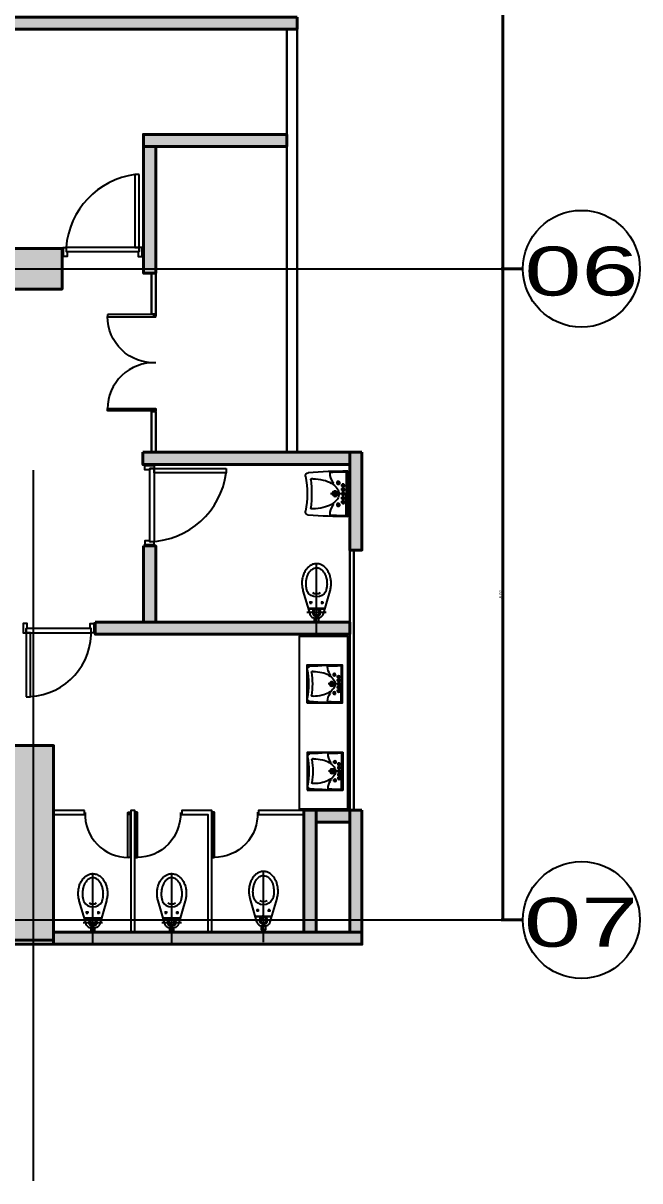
# Model space of a CAD drawing. Header units: millimetres. Extents: x -967 to 876, y -355 to 681.
# Drawn here: x 180.4 to 188, y -233.67 to -219.41 of the extents above; entities that cross this region are included whole.
import ezdxf

# ---------------------------------------------------------------- set-up
doc = ezdxf.new("R2010")
doc.units = ezdxf.units.MM
doc.linetypes.add('Center', pattern=[50.8, 31.75, -6.35, 6.35, -6.35])
doc.linetypes.add('HIDDEN', pattern=[9.525, 6.35, -3.175])
doc.layers.get('Defpoints').update_dxf_attribs({"color": 8})
for name, color, linetype in [('1amobla', 253, 'Continuous'), ('_ACHU3', 253, 'Continuous'), ('AMOBLAMIENTO', 8, 'Continuous'), ('EJE-ESTRUCTURA', 8, 'Center'), ('F-2', 8, 'Continuous'), ('HACHTCOLUMNA', 250, 'Continuous'), ('JCA_HATCH 254', 252, 'Continuous'), ('JCA_TEXTO1', 2, 'Continuous'), ('JCA_TEXTO2', 3, 'Continuous'), ('MUEBLE', 8, 'Continuous')]:
    doc.layers.add(name, color=color, linetype=linetype)
doc.layers.add('DIM-25', color=8, linetype='Continuous', plot=False)
doc.layers.add('JCA_COTAS', color=8, linetype='Continuous', plot=False)
for name, color, linetype, lineweight in [('Estructura', 8, 'Continuous', 40), ('Muro', 9, 'Continuous', 40), ('Vidrio', 8, 'Continuous', 30)]:
    doc.layers.add(name, color=color, linetype=linetype, lineweight=lineweight)
doc.styles.add('ROMANS', font='arial.ttf')
doc.styles.add('style2', font='arial.ttf', dxfattribs={"width": 1.5})
doc.dimstyles.new('1-10', dxfattribs={"dimscale": 10, "dimtxt": 0.0037, "dimasz": 0.001, "dimexe": 0.0018, "dimexo": 0.0018, "dimgap": 0.0005, "dimtad": 1, "dimzin": 4, "dimdsep": 46, "dimtxsty": 'ROMANS', "dimblk": 'ARCHTICK', "dimcen": 0.003, "dimdle": 0.0015, "dimclrd": 1, "dimclre": 1, "dimclrt": 4, "dimadec": 0, "dimazin": 0, "dimtfac": 1, "dimtix": 1, "dimtmove": 2, "dimatfit": 3, "dimldrblk": 'flecha', "dimfxl": 1, "dimtolj": 1, "dimtzin": 4, "dimarcsym": 0})

# ---------------------------------------------------------------- blocks, each defined once
blk = doc.blocks.new('PUERTA BAÑOS')
at = {"layer": 'AMOBLAMIENTO'}
for p, q in [((0, 0), (-0.005, 0)), ((0, -0.06), (0, 0)), ((-0.03, -0.005), (-0.03, -0.02)), ((-0.005, 0), (-0.025, 0)), ((-0.025, -0.025), (-0.005, -0.025)), ((-0.005, -0.025), (-0.005, 0)), ((-0.005, 0), (-0.005, -0.06)), ((-0.005, -0.06), (0, -0.06))]:
    blk.add_line(p, q, dxfattribs=at)
blk.add_lwpolyline([(-0.008, 0.002), (-0.008, -0.628, -0.414214), (-0.013, -0.633), (-0.033, -0.633, -0.414214), (-0.038, -0.628), (-0.038, -0.003, -0.414214), (-0.033, 0.002)], format="xyb", close=True, dxfattribs=at)
blk.add_circle((-0.022, -0.013), 0.0025, dxfattribs=at)
at = {"layer": 'AMOBLAMIENTO', "ltscale": 0.1}
blk.add_arc((-0.034, -0.026), 0.607, 177.5483, 270.1437, dxfattribs=at)
at = {"layer": 'AMOBLAMIENTO'}
for centre, start, end in [((-0.025, -0.005), 90, 180), ((-0.025, -0.02), 180, 270)]:
    blk.add_arc(centre, 0.005, start, end, dxfattribs=at)
blk = doc.blocks.new('INODORO')
at = {"layer": 'AMOBLAMIENTO', "extrusion": (-1.55665e-06, -4.47371e-06, 1)}
for p, q in [((0.103, 0.17, 13.502), (-0.103, 0.17, 13.502)), ((-0.024, 0.164, 13.502), (-0.101, 0.164, 13.502)), ((-0.051, 0.24, 13.502), (-0.089, 0.24, 13.502)), ((-0.07, 0.221, 13.502), (-0.07, 0.259, 13.502)), ((0.101, 0.164, 13.502), (0.024, 0.164, 13.502)), ((0.051, 0.24, 13.502), (0.089, 0.24, 13.502)), ((0.07, 0.221, 13.502), (0.07, 0.259, 13.502))]:
    blk.add_line(p, q, dxfattribs=at)
at = {"layer": 'AMOBLAMIENTO', "extrusion": (-1.55665e-06, -4.47371e-06, 1), "elevation": 13.502, "flags": 128}
for points in [[(0.167, 0.387), (0.084, 0.101, -0.016701), (0.083, 0.097, -0.022806), (0.08, 0.091, -0.021821), (0.078, 0.086, -0.034751), (0.072, 0.078, -0.036571), (0.065, 0.07, -0.043988), (0.056, 0.062, -0.052185), (0.043, 0.055, -0.082496), (0.021, 0.05, -0.014668), (0.017, 0.05), (-0.017, 0.05, -0.083909), (-0.04, 0.054, -0.098699), (-0.063, 0.068, -0.082496), (-0.078, 0.086, -0.052185), (-0.083, 0.099, -0.009147), (-0.084, 0.101), (-0.167, 0.387, -0.038438), (-0.177, 0.436, -0.03221), (-0.18, 0.478, -0.004356), (-0.18, 0.484, -0.034754), (-0.176, 0.528, -0.021818), (-0.17, 0.556, -0.013779), (-0.166, 0.573, -0.009024), (-0.163, 0.582, -0.022804), (-0.154, 0.603, -0.021821), (-0.144, 0.623, -0.031515), (-0.127, 0.649, -0.003233), (-0.126, 0.651, -0.036571), (-0.107, 0.672, -0.043988), (-0.081, 0.694, -0.02205), (-0.066, 0.703, -0.030103), (-0.051, 0.71, -0.082496), (-0.008, 0.72, -0.014666), (0, 0.72, -0.083908), (0.045, 0.712, -0.043384), (0.066, 0.703, -0.055079), (0.101, 0.678, -0.050815), (0.127, 0.649, -0.03155), (0.144, 0.623, -0.052186), (0.165, 0.575, -0.001468), (0.166, 0.573, -0.042516), (0.177, 0.52, -0.03221), (0.18, 0.478, -0.004357), (0.18, 0.472, -0.034752), (0.176, 0.427, -0.02182), (0.17, 0.4, -0.009707), (0.167, 0.387)], [(0, 0.67, 0.014666), (-0.005, 0.67, 0.082496), (-0.032, 0.664, 0.044795), (-0.046, 0.657, 0.007375), (-0.05, 0.654, 0.043988), (-0.07, 0.638, 0.036571), (-0.084, 0.621, 0.018877), (-0.091, 0.612, 0.015864), (-0.098, 0.601, 0.021821), (-0.106, 0.584, 0.022804), (-0.114, 0.566, 0.01791), (-0.118, 0.551, 0.004894), (-0.12, 0.545, 0.021818), (-0.125, 0.52, 0.034754), (-0.128, 0.478, 0.004356), (-0.129, 0.472, 0.03221), (-0.126, 0.434, 0.03362), (-0.118, 0.394, 0.010353), (-0.116, 0.385, 0.008488), (-0.113, 0.378)], [(0.113, 0.378, 0.000935), (0.114, 0.379, 0.017908), (0.118, 0.394, 0.004894), (0.12, 0.399, 0.02182), (0.125, 0.425, 0.034752), (0.129, 0.467, 0.004357), (0.129, 0.472, 0.03221), (0.126, 0.511, 0.033619), (0.118, 0.551, 0.010353), (0.116, 0.56, 0.052186), (0.098, 0.601, 0.015899), (0.091, 0.612, 0.066511), (0.065, 0.642, 0.040373), (0.046, 0.657, 0.058094), (0.028, 0.665, 0.083908), (0, 0.67)]]:
    blk.add_lwpolyline(points, format="xyb", dxfattribs=at)
at = {"layer": 'AMOBLAMIENTO', "linetype": 'HIDDEN', "ltscale": 0.25, "extrusion": (-1.55665e-06, -4.47371e-06, 1), "elevation": 13.502}
for points in [[(0, -0.15), (0, 0.72)], [(-0.12, 0.12), (0.12, 0.12)]]:
    blk.add_lwpolyline(points, dxfattribs=at)
at = {"layer": 'AMOBLAMIENTO', "extrusion": (-1.55665e-06, -4.47371e-06, 1), "elevation": 13.502}
blk.add_lwpolyline([(0.025, 0.05), (-0.025, 0.05), (-0.025, 0), (0.025, 0)], close=True, dxfattribs=at)
at = {"layer": 'AMOBLAMIENTO', "extrusion": (-1.55665e-06, -4.47371e-06, 1)}
for major_axis, start_param, end_param in [((0.121, -0.042), 3.962815, 6.131668), ((0.0863, -0.03), 4.528683, 5.5658)]:
    blk.add_ellipse((0, 0.438, 13.502), major_axis=major_axis, ratio=1, start_param=start_param, end_param=end_param, dxfattribs=at)
for centre, major_axis in [((-0.07, 0.24, 13.502), (0.00567, -0.00197)), ((0, 0.12, 13.502), (0.0472, -0.0164)), ((0, 0.12, 13.502), (0.0425, -0.0148)), ((0, 0.12, 13.502), (0.0331, -0.0115)), ((0.07, 0.24, 13.502), (0.00567, -0.00197))]:
    blk.add_ellipse(centre, major_axis=major_axis, ratio=1, dxfattribs=at)
blk = doc.blocks.new('_ArchTick')
at = {"color": 0, "linetype": 'ByBlock', "const_width": 0.15}
blk.add_lwpolyline([(-0.5, -0.5), (0.5, 0.5)], dxfattribs=at)
blk = doc.blocks.new('*D26')
at = {"layer": 'Defpoints', "color": 0, "transparency": 16777216}
for p in [(1145.333, -5993.999), (1145.083, -6003.674), (1145.333, -6003.674)]:
    blk.add_point(p, dxfattribs=at)
at = {"layer": 'JCA_COTAS', "color": 1, "lineweight": -2, "transparency": 16777216}
for p, q in [((1145.315, -5993.999), (1145.065, -5993.999)), ((1145.083, -5993.984), (1145.083, -6003.689)), ((1145.315, -6003.674), (1145.065, -6003.674))]:
    blk.add_line(p, q, dxfattribs=at)
at = {"layer": 'JCA_COTAS', "color": 1, "lineweight": -2, "transparency": 16777216, "xscale": 0.01, "yscale": 0.01, "zscale": 0.01}
for p, rotation in [((1145.083, -5993.999), 90), ((1145.083, -6003.674), 270)]:
    blk.add_blockref('_ArchTick', p, dxfattribs=dict(at, rotation=rotation))
at = {"layer": 'JCA_COTAS', "color": 4, "transparency": 16777216, "insert": (1145.059, -5998.836), "char_height": 0.037, "attachment_point": 5, "rotation": 90, "style": 'ROMANS'}
blk.add_mtext('\\A1;9.68', dxfattribs=at)
blk = doc.blocks.new('flecha')
at = {"layer": '_ACHU3', "linetype": 'Continuous', "lineweight": 0}
h = blk.add_hatch(color=255, dxfattribs=at)
h.dxf.hatch_style = 1
h.paths.add_polyline_path([(0, 0), (2.4, 0.4), (2.4, 0), (4, 0), (4, 0), (2.4, 0), (2.4, -0.4)])
at = {"layer": '_ACHU3', "linetype": 'Continuous', "lineweight": 0, "flags": 128}
blk.add_lwpolyline([(0, 0), (2.4, 0.4), (2.4, 0), (2.4, 0), (4, 0), (4, 0), (2.4, 0), (2.4, -0.4), (0, 0)], dxfattribs=at)
blk = doc.blocks.new('*D27')
at = {"layer": 'Defpoints', "color": 0, "transparency": 16777216}
for p in [(1145.333, -6003.674), (1145.083, -6011.699), (1145.333, -6011.699)]:
    blk.add_point(p, dxfattribs=at)
at = {"layer": 'JCA_COTAS', "color": 1, "lineweight": -2, "transparency": 16777216}
for p, q in [((1145.315, -6003.674), (1145.065, -6003.674)), ((1145.083, -6003.659), (1145.083, -6011.714)), ((1145.315, -6011.699), (1145.065, -6011.699))]:
    blk.add_line(p, q, dxfattribs=at)
at = {"layer": 'JCA_COTAS', "color": 1, "lineweight": -2, "transparency": 16777216, "xscale": 0.01, "yscale": 0.01, "zscale": 0.01}
for p, rotation in [((1145.083, -6003.674), 90), ((1145.083, -6011.699), 270)]:
    blk.add_blockref('_ArchTick', p, dxfattribs=dict(at, rotation=rotation))
at = {"layer": 'JCA_COTAS', "color": 4, "transparency": 16777216, "insert": (1145.059, -6007.686), "char_height": 0.037, "attachment_point": 5, "rotation": 90, "style": 'ROMANS'}
blk.add_mtext('\\A1;8.02', dxfattribs=at)
blk = doc.blocks.new('lav discapacitados')
for p, q in [((0.135, 0.125), (0.135, 0.14)), ((0.503, 0.125), (0.503, 0.14)), ((0.319, -0.317), (0.319, -0.096)), ((0.319, -0.15), (0.319, -0.122)), ((0.183, -0.19), (0.154, -0.19)), ((0.183, -0.19), (0.183, -0.162)), ((0.183, -0.19), (0.183, -0.218)), ((0.183, -0.19), (0.211, -0.19)), ((0.215, -0.251), (0.187, -0.251)), ((0.215, -0.251), (0.215, -0.223)), ((0.215, -0.251), (0.243, -0.251)), ((0.215, -0.251), (0.215, -0.28)), ((0.267, -0.251), (0.239, -0.251)), ((0.267, -0.251), (0.267, -0.223)), ((0.267, -0.251), (0.295, -0.251)), ((0.267, -0.251), (0.267, -0.28)), ((0.319, -0.15), (0.276, -0.15)), ((0.319, -0.251), (0.291, -0.251)), ((0.319, -0.15), (0.362, -0.15)), ((0.319, -0.15), (0.319, -0.178)), ((0.319, -0.251), (0.319, -0.223)), ((0.319, -0.251), (0.348, -0.251)), ((0.319, -0.251), (0.319, -0.28)), ((0.371, -0.251), (0.343, -0.251)), ((0.371, -0.251), (0.371, -0.223)), ((0.371, -0.251), (0.4, -0.251)), ((0.371, -0.251), (0.371, -0.28)), ((0.424, -0.251), (0.395, -0.251)), ((0.424, -0.251), (0.424, -0.223)), ((0.424, -0.251), (0.452, -0.251)), ((0.424, -0.251), (0.424, -0.28)), ((0.456, -0.19), (0.427, -0.19)), ((0.456, -0.19), (0.456, -0.162)), ((0.456, -0.19), (0.484, -0.19)), ((0.456, -0.19), (0.456, -0.218)), ((0.038, -0.307), (0.601, -0.307)), ((0.058, -0.289), (0.319, -0.289)), ((0.58, -0.289), (0.319, -0.289))]:
    blk.add_line(p, q)
blk.add_lwpolyline([(0.135, 0.125, 0.057771), (0.15, -0.005, 0.071436), (0.189, -0.104, 0.106424), (0.255, -0.178, 0.158971), (0.319, -0.199, 0.158971)], format="xyb")
for centre, radius in [((0.319, -0.15), 0.0325), ((0.319, -0.15), 0.023), ((0.319, -0.251), 0.0174)]:
    blk.add_circle(centre, radius)
at = {"linetype": 'Continuous'}
for centre in [(0.183, -0.19), (0.215, -0.251), (0.267, -0.251), (0.371, -0.251), (0.424, -0.251), (0.456, -0.19)]:
    blk.add_circle(centre, 0.0174, dxfattribs=at)
for centre, radius, start, end in [((5.796, -0.307), 5.759, 175.151, 180), ((0.097, 0.176), 0.0385, 79.4854, 175.151), ((0.319, 1.375), 1.181, 259.4854, 280.5146), ((0.145, 0.14), 0.0102, 81.9935, 180), ((0.319, 1.375), 1.237, 261.9935, 278.0065), ((0.493, 0.14), 0.0102, 0, 98.0065), ((0.542, 0.176), 0.0385, 4.849, 100.5146), ((-5.158, -0.307), 5.759, 0, 4.849), ((-0.066, 0.125), 0.57, 346.7746, 0), ((5.796, -0.307), 5.748, 177.9207, 179.7162), ((0.062, -0.099), 0.0102, 88.9603, 177.9207), ((0.058, -0.307), 0.218, 56.4295, 88.9603), ((0.185, -0.117), 0.0102, 236.4295, 31.5913), ((0.244, 0.012), 0.236, 306.1312, 330.4303), ((0.454, -0.117), 0.0102, 148.4087, 303.5705), ((0.124, 0.08), 0.374, 330.4303, 346.7746), ((0.58, -0.307), 0.218, 91.0397, 123.5705), ((0.576, -0.099), 0.0102, 2.0793, 91.0397), ((-5.158, -0.307), 5.748, 0.2838, 2.0793), ((0.058, -0.279), 0.0102, 179.7162, 270), ((0.319, -0.091), 0.109, 270, 306.1312), ((0.58, -0.279), 0.0102, 270, 0.2838)]:
    blk.add_arc(centre, radius, start, end)
blk = doc.blocks.new('Est etapa 3 torre')
at = {"layer": 'HACHTCOLUMNA'}
h = blk.add_hatch(color=256, dxfattribs=at)
h.paths.add_polyline_path([(1123.55, -5959.124), (1123.05, -5959.124), (1123.05, -5957.624), (1123.55, -5957.624)])
h.paths.add_polyline_path([(1116.05, -5959.124), (1115.55, -5959.124), (1115.55, -5957.624), (1116.05, -5957.624)])
h.paths.add_polyline_path([(1139.548, -5959.124), (1139.048, -5959.124), (1139.048, -5957.624), (1139.548, -5957.624)])
h.paths.add_polyline_path([(1132.05, -5959.124), (1131.55, -5959.124), (1131.55, -5957.624), (1132.05, -5957.624)])
h.paths.add_polyline_path([(1140.048, -5967.649), (1140.048, -5968.149), (1138.548, -5968.149), (1138.548, -5967.649)])
h.paths.add_polyline_path([(1124.05, -5967.649), (1124.05, -5968.149), (1122.55, -5968.149), (1122.55, -5967.649)])
h.paths.add_polyline_path([(1131.05, -5967.649), (1131.05, -5968.149), (1132.55, -5968.149), (1132.55, -5967.649)])
h.paths.add_polyline_path([(1115.05, -5967.649), (1115.05, -5968.149), (1116.55, -5968.149), (1116.55, -5967.649)])
h.paths.add_polyline_path([(1140.048, -5975.649), (1140.048, -5976.149), (1138.548, -5976.149), (1138.548, -5975.649)])
h.paths.add_polyline_path([(1124.05, -5975.649), (1124.05, -5976.149), (1122.55, -5976.149), (1122.55, -5975.649)])
h.paths.add_polyline_path([(1131.05, -5975.649), (1131.05, -5976.149), (1132.55, -5976.149), (1132.55, -5975.649)])
h.paths.add_polyline_path([(1115.05, -5975.649), (1115.05, -5976.149), (1116.55, -5976.149), (1116.55, -5975.649)])
h.paths.add_polyline_path([(1140.048, -5985.749), (1140.048, -5986.249), (1138.548, -5986.249), (1138.548, -5985.749)])
h.paths.add_polyline_path([(1124.05, -5985.749), (1124.05, -5986.249), (1122.55, -5986.249), (1122.55, -5985.749)])
h.paths.add_polyline_path([(1131.05, -5985.749), (1131.05, -5986.249), (1132.55, -5986.249), (1132.55, -5985.749)])
h.paths.add_polyline_path([(1115.05, -5985.749), (1115.05, -5986.249), (1116.55, -5986.249), (1116.55, -5985.749)])
h.paths.add_polyline_path([(1140.048, -5993.749), (1140.048, -5994.249), (1138.548, -5994.249), (1138.548, -5993.749)])
h.paths.add_polyline_path([(1124.05, -5993.749), (1124.05, -5994.249), (1122.55, -5994.249), (1122.55, -5993.749)])
h.paths.add_polyline_path([(1131.05, -5993.749), (1131.05, -5994.249), (1132.55, -5994.249), (1132.55, -5993.749)])
h.paths.add_polyline_path([(1115.05, -5993.749), (1115.05, -5994.249), (1116.55, -5994.249), (1116.55, -5993.749)])
h.paths.add_polyline_path([(1132.05, -6003.426), (1131.55, -6003.426), (1131.55, -6004.922), (1132.05, -6004.922)])
h.paths.add_polyline_path([(1138.153, -6003.424), (1139.653, -6003.424), (1139.653, -6003.924), (1138.153, -6003.924)])
h.paths.add_polyline_path([(1116.05, -6004.924), (1116.05, -6003.424), (1115.55, -6003.424), (1115.55, -6004.924)])
h.paths.add_polyline_path([(1123.55, -6004.924), (1123.55, -6003.424), (1123.05, -6003.424), (1123.05, -6004.924)])
h.paths.add_polyline_path([(1139.048, -6011.949), (1139.048, -6009.549), (1139.548, -6009.549), (1139.548, -6011.949)])
h.paths.add_polyline_path([(1131.55, -6009.549), (1131.55, -6011.949), (1132.05, -6011.949), (1132.05, -6009.549)])
h.paths.add_polyline_path([(1123.05, -6009.549), (1123.05, -6011.949), (1123.55, -6011.949), (1123.55, -6009.549)])
h.paths.add_polyline_path([(1116.05, -6009.549), (1116.05, -6011.949), (1115.55, -6011.949), (1115.55, -6009.549)])
at = {"layer": 'EJE-ESTRUCTURA'}
for p, q in [((1139.298, -5955.354), (1139.298, -6014.914)), ((1139.298, -5955.354), (1139.298, -6014.914)), ((1113.67, -6003.674), (1145.333, -6003.674)), ((1113.531, -6011.699), (1145.333, -6011.699))]:
    blk.add_line(p, q, dxfattribs=at)
at = {"layer": 'Estructura'}
for points in [[(1138.153, -6003.424), (1139.653, -6003.424), (1139.653, -6003.924), (1138.153, -6003.924)], [(1139.048, -6011.949), (1139.048, -6009.549), (1139.548, -6009.549), (1139.548, -6011.949)]]:
    blk.add_lwpolyline(points, close=True, dxfattribs=at)
at = {"layer": 'JCA_TEXTO1', "linetype": 'Continuous'}
for centre in [(1146.053, -6003.674), (1146.053, -6011.699)]:
    blk.add_circle(centre, 0.72, dxfattribs=at)
at = {"layer": 'JCA_TEXTO2', "style": 'style2', "width": 1.5}
for s, p in [('06', (1145.351, -6004.004)), ('07', (1145.345, -6012.029))]:
    blk.add_text(s, height=0.6031, rotation=0.0293, dxfattribs=at).set_placement(p)
at = {"layer": 'JCA_COTAS'}
for base, p1, p2, picture, middle in [((1145.08334, -6003.67384), (1145.33317, -5993.99883), (1145.33317, -6003.67384), '*D26', (1145.05945, -5998.83634)), ((1145.083339, -6011.698837), (1145.333175, -6003.673839), (1145.333175, -6011.698837), '*D27', (1145.059447, -6007.686338))]:
    dim = blk.add_linear_dim(base=base, p1=p1, p2=p2, angle=90, dimstyle='1-10', dxfattribs=at)
    dim.commit()
    dim.dimension.update_dxf_attribs({"geometry": picture, "text_midpoint": middle})
blk = doc.blocks.new('A$C66dadc9e')
at = {"layer": 'JCA_HATCH 254', "linetype": 'Continuous', "ltscale": 0.3, "transparency": 33554687}
h = blk.add_hatch(color=256, dxfattribs=at)
h.dxf.hatch_style = 1
h.paths.add_polyline_path([(20.083, -34.543), (12.035, -34.543), (12.035, -34.693), (20.083, -34.693)])
h = blk.add_hatch(color=256, dxfattribs=at)
h.dxf.hatch_style = 1
h.paths.add_polyline_path([(19.956, -35.988), (18.19, -35.988), (18.19, -36.138), (19.956, -36.138)])
h = blk.add_hatch(color=256, dxfattribs=at)
h.dxf.hatch_style = 1
h.paths.add_polyline_path([(18.19, -36.138), (18.191, -37.699), (18.341, -37.699), (18.341, -36.138)])
h = blk.add_hatch(color=256, dxfattribs=at)
h.dxf.hatch_style = 1
h.paths.add_polyline_path([(18.184, -39.906), (20.733, -39.906), (20.733, -40.056), (18.184, -40.056)])
h = blk.add_hatch(color=256, dxfattribs=at)
h.dxf.hatch_style = 1
h.paths.add_polyline_path([(20.883, -39.906), (20.883, -41.11), (20.733, -41.11), (20.733, -39.906)])
h = blk.add_hatch(color=256, dxfattribs=at)
h.dxf.hatch_style = 1
h.paths.add_polyline_path([(18.191, -41.059), (18.191, -41.998), (18.341, -41.998), (18.341, -41.059)])
h = blk.add_hatch(color=256, dxfattribs=at)
h.dxf.hatch_style = 1
h.paths.add_polyline_path([(17.596, -41.998), (20.733, -41.998), (20.733, -42.148), (17.596, -42.148)])
h = blk.add_hatch(color=256, dxfattribs=at)
h.dxf.hatch_style = 1
h.paths.add_polyline_path([(20.317, -44.314), (20.317, -45.818), (20.167, -45.818), (20.167, -44.314)])
h = blk.add_hatch(color=256, dxfattribs=at)
h.dxf.hatch_style = 1
h.paths.add_polyline_path([(20.317, -44.314), (20.733, -44.314), (20.733, -44.464), (20.317, -44.464)])
h = blk.add_hatch(color=256, dxfattribs=at)
h.dxf.hatch_style = 1
h.paths.add_polyline_path([(20.883, -44.314), (20.883, -45.818), (20.733, -45.818), (20.733, -44.314)])
h = blk.add_hatch(color=256, dxfattribs=at)
h.dxf.hatch_style = 1
h.paths.add_polyline_path([(17.082, -45.818), (20.883, -45.818), (20.883, -45.968), (17.082, -45.968)])
at = {"layer": '1amobla', "linetype": 'Continuous', "ltscale": 0.3}
blk.add_line((17.596, -41.998), (17.596, -42.03), dxfattribs=at)
at = {"layer": 'AMOBLAMIENTO'}
for points in [[(20.707, -44.299), (20.707, -42.174), (20.107, -42.174), (20.107, -44.299)], [(20.203, -42.994), (20.641, -42.994), (20.641, -42.527), (20.203, -42.527)], [(20.208, -44.07), (20.646, -44.07), (20.646, -43.603), (20.208, -43.603)], [(17.465, -44.32), (17.082, -44.321), (17.082, -44.371), (17.082, -44.371), (17.082, -44.371), (17.465, -44.37)], [(18.084, -45.818), (18.083, -44.32), (18.033, -44.32), (18.033, -44.37), (18.033, -44.37), (18.034, -45.818)], [(19.034, -45.818), (19.033, -44.319), (18.665, -44.319), (18.665, -44.369), (18.983, -44.369), (18.984, -45.818)], [(20.167, -44.319), (19.607, -44.32), (19.607, -44.37), (19.999, -44.37), (19.999, -44.37), (20.167, -44.369)]]:
    blk.add_lwpolyline(points, close=True, dxfattribs=at)
at = {"layer": 'AMOBLAMIENTO', "linetype": 'Continuous', "ltscale": 0.3}
blk.add_lwpolyline([(16.582, -45.919), (17.082, -45.919), (17.082, -43.519), (16.582, -43.519)], close=True, dxfattribs=at)
at = {"layer": 'DIM-25'}
for centre, radius, start, end in [((18.221, -37.46), 0.987, 97.8945, 175.4314), ((18.235, -40.025), 0.984, 272.1171, 352.2523), ((16.75, -42.122), 0.796, 273.3863, 3.132)]:
    blk.add_arc(centre, radius, start, end, dxfattribs=at)
at = {"layer": 'F-2'}
for points in [[(17.187, -37.394), (17.2, -37.394), (17.2, -37.481), (17.187, -37.481)], [(17.25, -37.432), (17.25, -37.494), (17.2, -37.494), (17.2, -37.381), (17.238, -37.381), (17.238, -37.432), (17.25, -37.432)], [(18.124, -37.432), (18.124, -37.494), (18.174, -37.494), (18.174, -37.381), (18.136, -37.381), (18.136, -37.432), (18.124, -37.432)], [(18.187, -37.394), (18.174, -37.394), (18.174, -37.481), (18.187, -37.481)], [(18.271, -40.12), (18.209, -40.12), (18.209, -40.069), (18.322, -40.069), (18.322, -40.107), (18.271, -40.107), (18.271, -40.12)], [(18.309, -40.056), (18.309, -40.069), (18.222, -40.069), (18.222, -40.056)], [(18.271, -40.995), (18.209, -40.995), (18.209, -41.046), (18.322, -41.046), (18.322, -41.008), (18.271, -41.008), (18.271, -40.995)], [(18.309, -41.059), (18.309, -41.046), (18.222, -41.046), (18.222, -41.059)], [(16.759, -42.079), (16.759, -42.017), (16.708, -42.017), (16.708, -42.13), (16.746, -42.13), (16.746, -42.079), (16.759, -42.079)], [(17.532, -42.079), (17.532, -42.017), (17.583, -42.017), (17.583, -42.13), (17.545, -42.13), (17.545, -42.079), (17.532, -42.079)], [(17.596, -42.117), (17.583, -42.117), (17.583, -42.03), (17.596, -42.03)]]:
    blk.add_lwpolyline(points, dxfattribs=at)
for points in [[(18.136, -37.432), (18.136, -37.381), (17.238, -37.381), (17.238, -37.432)], [(18.271, -40.107), (18.322, -40.107), (18.322, -41.008), (18.271, -41.008)], [(16.746, -42.079), (16.746, -42.13), (17.545, -42.13), (17.545, -42.079)]]:
    blk.add_lwpolyline(points, close=True, dxfattribs=at)
at = {"layer": 'MUEBLE', "linetype": 'HIDDEN'}
for points in [[(18.085, -37.381), (18.136, -37.381), (18.136, -36.482), (18.085, -36.482)], [(18.322, -40.158), (18.322, -40.107), (19.209, -40.107), (19.209, -40.158)], [(16.797, -42.13), (16.746, -42.13), (16.746, -42.917), (16.797, -42.917)]]:
    blk.add_lwpolyline(points, close=True, dxfattribs=at)
at = {"layer": 'Muro'}
for points in [[(20.083, -34.543), (12.035, -34.543), (12.035, -34.693), (20.083, -34.693)], [(18.19, -36.138), (18.191, -37.699), (18.341, -37.699), (18.341, -36.138)], [(18.184, -39.906), (20.733, -39.906), (20.733, -40.056), (18.184, -40.056)], [(20.883, -39.906), (20.883, -41.11), (20.733, -41.11), (20.733, -39.906)], [(18.191, -41.059), (18.191, -41.998), (18.341, -41.998), (18.341, -41.059)], [(17.596, -41.998), (20.733, -41.998), (20.733, -42.148), (17.596, -42.148)], [(20.317, -44.314), (20.317, -45.818), (20.167, -45.818), (20.167, -44.314)], [(20.317, -44.314), (20.733, -44.314), (20.733, -44.464), (20.317, -44.464)], [(20.883, -44.314), (20.883, -45.818), (20.733, -45.818), (20.733, -44.314)], [(16.582, -45.968), (16.582, -45.918), (17.082, -45.918), (17.082, -45.968)], [(17.082, -45.818), (20.883, -45.818), (20.883, -45.968), (17.082, -45.968)]]:
    blk.add_lwpolyline(points, close=True, dxfattribs=at)
blk.add_lwpolyline([(18.19, -36.138), (18.19, -35.988), (19.956, -35.988), (19.956, -36.138), (18.19, -36.138)], dxfattribs=at)
at = {"layer": 'Vidrio'}
for points in [[(19.956, -39.906), (20.086, -39.906), (20.086, -34.693), (19.956, -34.693)], [(18.341, -37.699), (18.291, -37.699), (18.291, -38.202), (18.341, -38.202)], [(18.341, -39.906), (18.291, -39.906), (18.291, -39.402), (18.341, -39.402)], [(20.733, -44.314), (20.783, -44.314), (20.783, -41.11), (20.733, -41.11)]]:
    blk.add_lwpolyline(points, close=True, dxfattribs=at)
at = {"layer": 'AMOBLAMIENTO', "linetype": 'HIDDEN', "ltscale": 0.0003}
for p, xscale, yscale, zscale, rotation in [((18.341, -38.202), -0.9370246659485616, 0.9370246659485616, 0.9370246659485616, 269.9996933002926), ((18.341, -39.402), 0.9370246659485616, 0.9370246659485616, 0.9370246659485616, 270.0003066997074), ((18.033, -44.343), 0.8784798838123716, 0.8784798838123716, 0.8784798838123716, 0.0003066997075476458), ((18.083, -44.343), -0.8784798838123716, 0.8784798838123716, 0.8784798838123716, 359.9996933002926), ((19.033, -44.342), -0.8784798838123716, 0.8784798838123716, 0.8784798838123716, 359.9996933002926)]:
    blk.add_blockref('PUERTA BAÑOS', p, dxfattribs=dict(at, xscale=xscale, yscale=yscale, zscale=zscale, rotation=rotation))
at = {"layer": 'AMOBLAMIENTO', "xscale": -1, "rotation": 89.99999862940636}
blk.add_blockref('lav discapacitados', (20.401, -40.098), dxfattribs=at)
at = {"layer": 'AMOBLAMIENTO', "extrusion": (0, 0, -1), "zscale": -1, "rotation": 1.636247562310831e-05}
for p in [(-20.323, -41.998, 13.502), (-19.669, -45.791, 13.502)]:
    blk.add_blockref('INODORO', p, dxfattribs=at)
at = {"layer": 'AMOBLAMIENTO', "xscale": -0.8295741607167509, "yscale": 0.8295741607167509, "zscale": 0.8295741607167509, "rotation": 89.99999862940636}
for p in [(20.386, -42.495), (20.391, -43.571)]:
    blk.add_blockref('lav discapacitados', p, dxfattribs=at)
at = {"layer": 'AMOBLAMIENTO', "extrusion": (0, 0, -1), "xscale": -1, "zscale": -1, "rotation": 359.9999836375246}
for p in [(-17.567, -45.818, 13.502), (-18.538, -45.818, 13.502)]:
    blk.add_blockref('INODORO', p, dxfattribs=at)
at = {"layer": 'Muro'}
blk.add_blockref('Est etapa 3 torre', (-1122.466, 5966.03), dxfattribs=at)

msp = doc.modelspace()

# ---------------------------------------------------------------- block references
msp.add_blockref('A$C66dadc9e', (163.695, -184.79))

doc.saveas('drawing.dxf')
